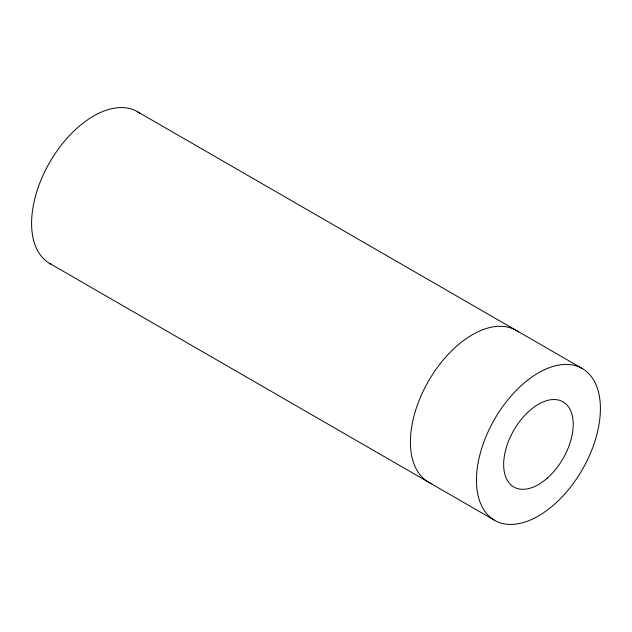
<?xml version="1.0" encoding="UTF-8"?>
<svg xmlns="http://www.w3.org/2000/svg" width="632" height="632" viewBox="0 0 632 632"><rect width="100%" height="100%" fill="white"/><g stroke="black" fill="none" stroke-linecap="round" stroke-linejoin="round"><path stroke-width="0.95" d="M137.397 111.682L582.246 368.519A87.643 50.599 -60 0 1 554.469 504.281A87.643 50.599 -60 0 1 478.566 460.459A87.643 50.599 -60 0 1 582.246 368.519M49.754 263.481L494.603 520.318M51.405 264.373A87.643 50.599 -60 0 1 50.165 161.571A87.643 50.599 -60 0 1 139.775 113.215M431.956 483.867A87.643 50.599 -60 0 1 428.156 381.704A87.643 50.599 -60 0 1 518.588 331.918M547.431 478.013A49.185 28.401 -60 0 0 563.017 401.818A49.185 28.401 -60 0 0 504.834 453.421A49.185 28.401 -60 0 0 547.431 478.013"/></g></svg>
